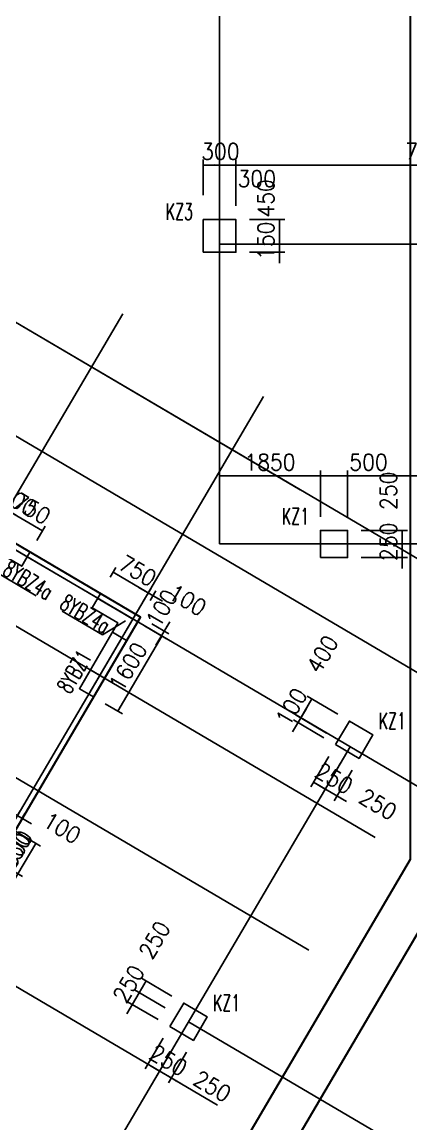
# Model space of a CAD drawing. Extents: x 387171 to 699106, y 11966 to 245688.
# Drawn here: x 631131 to 638271, y 156950 to 177162 of the extents above; entities that cross this region are included whole.
import ezdxf

# ---------------------------------------------------------------- set-up
doc = ezdxf.new("R2010")
doc.units = 0
doc.header["$LTSCALE"] = 100
doc.header["$MEASUREMENT"] = 0
for name, color, linetype in [('b边缘构件', 235, 'Continuous'), ('COLU', 7, 'Continuous'), ('DIM', 3, 'Continuous'), ('DOTE', 253, 'Continuous'), ('h后浇带', 51, 'Continuous'), ('NUM', 7, 'Continuous'), ('wall-主楼', 2, 'Continuous'), ('Y阴影', 254, 'Continuous'), ('小尺寸', 4, 'Continuous'), ('网格', 253, 'Continuous'), ('边缘构件标注', 1, 'Continuous')]:
    doc.layers.add(name, color=color, linetype=linetype)
doc.styles.get("Standard").update_dxf_attribs({"font": 'standard'})
doc.dimstyles.get("Standard").update_dxf_attribs({"dimtxt": 300, "dimasz": 100, "dimexe": 100, "dimexo": 250, "dimgap": 100, "dimtad": 0, "dimtoh": 1, "dimdec": 0, "dimdsep": 46, "dimcen": 0.09, "dimclrt": 7, "dimadec": 0, "dimazin": 0, "dimtfac": 1, "dimtdec": 4, "dimtofl": 0, "dimtmove": 0, "dimatfit": 3, "dimfxl": 1, "dimtolj": 1, "dimtzin": 0, "dimarcsym": 0})

# ---------------------------------------------------------------- blocks, each defined once
blk = doc.blocks.new('*D3812')
at = {"layer": '小尺寸', "color": 0, "linetype": 'ByBlock', "lineweight": -2}
for p, q in [((630602, 168361), (631033, 168108)), ((630672, 168085), (630825, 168346)), ((630707, 167948), (630911, 168295))]:
    blk.add_line(p, q, dxfattribs=at)
for points in [[(630775, 168260), (630680, 168296), (630697, 168325)], [(630861, 168209), (630955, 168173), (630939, 168144)]]:
    blk.add_solid(points, dxfattribs=at)
at = {"layer": '小尺寸', "color": 7, "linetype": 'Continuous', "lineweight": -2, "insert": (631062, 168381), "char_height": 300, "width": 476.67, "attachment_point": 5, "rotation": 329.5454}
blk.add_mtext('100', dxfattribs=at)
blk = doc.blocks.new('*D2908')
at = {"layer": '小尺寸', "color": 0, "linetype": 'ByBlock', "lineweight": -2}
for p, q in [((630707, 167948), (630911, 168295)), ((630861, 168209), (631507, 167829)), ((631404, 167654), (631558, 167915))]:
    blk.add_line(p, q, dxfattribs=at)
for points in [[(630861, 168209), (630955, 168173), (630939, 168144)], [(631507, 167829), (631413, 167865), (631430, 167894)]]:
    blk.add_solid(points, dxfattribs=at)
at = {"layer": '小尺寸', "color": 7, "linetype": 'Continuous', "lineweight": -2, "insert": (631311, 168235), "char_height": 300, "width": 566.67, "attachment_point": 5, "rotation": 329.5454}
blk.add_mtext('750', dxfattribs=at)
blk = doc.blocks.new('*D3746')
at = {"layer": '小尺寸', "color": 0, "linetype": 'ByBlock', "lineweight": -2}
for p, q in [((632748, 166980), (632852, 167157)), ((632802, 167071), (633448, 166691)), ((633344, 166514), (633499, 166777))]:
    blk.add_line(p, q, dxfattribs=at)
for points in [[(632802, 167071), (632896, 167035), (632879, 167006)], [(633448, 166691), (633354, 166727), (633370, 166756)]]:
    blk.add_solid(points, dxfattribs=at)
at = {"layer": '小尺寸', "color": 7, "linetype": 'Continuous', "lineweight": -2, "insert": (633252, 167096), "char_height": 300, "width": 566.67, "attachment_point": 5, "rotation": 329.5454}
blk.add_mtext('750', dxfattribs=at)
blk = doc.blocks.new('*D2990')
at = {"layer": '小尺寸', "color": 0, "linetype": 'ByBlock', "lineweight": -2}
for p, q in [((633276, 166792), (633707, 166539)), ((633344, 166514), (633499, 166777)), ((633481, 166549), (633585, 166726))]:
    blk.add_line(p, q, dxfattribs=at)
for points in [[(633448, 166691), (633354, 166727), (633370, 166756)], [(633534, 166640), (633629, 166604), (633612, 166575)]]:
    blk.add_solid(points, dxfattribs=at)
at = {"layer": '小尺寸', "color": 7, "linetype": 'Continuous', "lineweight": -2, "insert": (634170, 166557), "char_height": 300, "width": 476.67, "attachment_point": 5, "rotation": 329.5454}
blk.add_mtext('100', dxfattribs=at)
blk = doc.blocks.new('*D3237')
at = {"layer": '小尺寸', "color": 0, "linetype": 'ByBlock', "lineweight": -2}
for p, q in [((633842, 166163), (633589, 165732)), ((633375, 166090), (633776, 165854)), ((633511, 166125), (633827, 165940))]:
    blk.add_line(p, q, dxfattribs=at)
for points in [[(633741, 165990), (633777, 166085), (633806, 166068)], [(633690, 165904), (633654, 165810), (633625, 165826)]]:
    blk.add_solid(points, dxfattribs=at)
at = {"layer": '小尺寸', "color": 7, "linetype": 'Continuous', "lineweight": -2, "insert": (633697, 166409), "char_height": 300, "width": 476.67, "attachment_point": 5, "rotation": 59.5454}
blk.add_mtext('100', dxfattribs=at)
blk = doc.blocks.new('*D3040')
at = {"layer": '小尺寸', "color": 0, "linetype": 'ByBlock', "lineweight": -2}
for p, q in [((633382, 166085), (633784, 165849)), ((633698, 165900), (632887, 164520)), ((632657, 164655), (632973, 164470))]:
    blk.add_line(p, q, dxfattribs=at)
for points in [[(633698, 165900), (633661, 165805), (633633, 165822)], [(632887, 164520), (632923, 164615), (632952, 164598)]]:
    blk.add_solid(points, dxfattribs=at)
at = {"layer": '小尺寸', "color": 7, "linetype": 'Continuous', "lineweight": -2, "insert": (633077, 165337), "char_height": 300, "width": 685, "attachment_point": 5, "rotation": 59.5454}
blk.add_mtext('1600', dxfattribs=at)
blk = doc.blocks.new('*D316')
at = {"layer": '小尺寸', "color": 0, "linetype": 'ByBlock', "lineweight": -2}
for p, q in [((630797, 161689), (631142, 161486)), ((630803, 161106), (631056, 161537)), ((630630, 161207), (630889, 161055))]:
    blk.add_line(p, q, dxfattribs=at)
for points in [[(631056, 161537), (631020, 161442), (630991, 161459)], [(630803, 161106), (630839, 161200), (630868, 161184)]]:
    blk.add_solid(points, dxfattribs=at)
at = {"layer": '小尺寸', "color": 7, "linetype": 'Continuous', "lineweight": -2, "insert": (631035, 161994), "char_height": 300, "width": 566.67, "attachment_point": 5, "rotation": 59.5454}
blk.add_mtext('500', dxfattribs=at)
blk = doc.blocks.new('*D4083')
at = {"layer": '小尺寸', "color": 0, "linetype": 'ByBlock', "lineweight": -2}
for p, q in [((630956, 162350), (631472, 162046)), ((631056, 161537), (631385, 162097)), ((630626, 161789), (631142, 161486))]:
    blk.add_line(p, q, dxfattribs=at)
for points in [[(631385, 162097), (631349, 162002), (631320, 162019)], [(631056, 161537), (631092, 161631), (631121, 161615)]]:
    blk.add_solid(points, dxfattribs=at)
at = {"layer": '小尺寸', "color": 7, "linetype": 'Continuous', "lineweight": -2, "insert": (631005, 161944), "char_height": 300, "width": 556.67, "attachment_point": 5, "rotation": 59.5454}
blk.add_mtext('650', dxfattribs=at)
blk = doc.blocks.new('*D3893')
at = {"layer": '小尺寸', "color": 0, "linetype": 'ByBlock', "lineweight": -2}
for p, q in [((631305, 162454), (630874, 162708)), ((631038, 162591), (631097, 162693)), ((631124, 162541), (631184, 162642))]:
    blk.add_line(p, q, dxfattribs=at)
for points in [[(631047, 162606), (630952, 162643), (630969, 162672)], [(631133, 162556), (631227, 162519), (631211, 162491)]]:
    blk.add_solid(points, dxfattribs=at)
at = {"layer": '小尺寸', "color": 7, "linetype": 'Continuous', "lineweight": -2, "insert": (631867, 162379), "char_height": 300, "width": 476.67, "attachment_point": 5, "rotation": 329.5454}
blk.add_mtext('100', dxfattribs=at)
blk = doc.blocks.new('*D1069')
at = {"layer": 'DIM', "color": 0, "linetype": 'ByBlock', "lineweight": -2}
for p, q in [((636608, 168088), (636608, 168938)), ((636608, 168838), (637108, 168838)), ((637108, 168088), (637108, 168938))]:
    blk.add_line(p, q, dxfattribs=at)
for points in [[(636608, 168838), (636708, 168855), (636708, 168821)], [(637108, 168838), (637008, 168821), (637008, 168855)]]:
    blk.add_solid(points, dxfattribs=at)
at = {"layer": 'DIM', "color": 7, "linetype": 'Continuous', "lineweight": -2, "insert": (637491, 169088), "char_height": 300, "width": 566.67, "attachment_point": 5}
blk.add_mtext('500', dxfattribs=at)
blk = doc.blocks.new('*D1244')
at = {"layer": 'DIM', "color": 0, "linetype": 'ByBlock', "lineweight": -2}
for p, q in [((637358, 167838), (638208, 167838)), ((638108, 167838), (638108, 167588)), ((637358, 167588), (638208, 167588))]:
    blk.add_line(p, q, dxfattribs=at)
for points in [[(638108, 167838), (638125, 167738), (638091, 167738)], [(638108, 167588), (638091, 167688), (638125, 167688)]]:
    blk.add_solid(points, dxfattribs=at)
at = {"layer": 'DIM', "color": 7, "linetype": 'Continuous', "lineweight": -2, "insert": (637858, 168564), "char_height": 300, "width": 566.67, "attachment_point": 5, "rotation": 90}
blk.add_mtext('250', dxfattribs=at)
blk = doc.blocks.new('*D2168')
at = {"layer": 'DIM', "color": 0, "linetype": 'ByBlock', "lineweight": -2}
for p, q in [((638108, 167788), (638108, 167138)), ((637358, 167588), (638208, 167588)), ((637358, 167338), (638208, 167338))]:
    blk.add_line(p, q, dxfattribs=at)
for points in [[(638108, 167588), (638091, 167688), (638125, 167688)], [(638108, 167338), (638125, 167238), (638091, 167238)]]:
    blk.add_solid(points, dxfattribs=at)
at = {"layer": 'DIM', "color": 7, "linetype": 'Continuous', "lineweight": -2, "insert": (637858, 167628), "char_height": 300, "width": 566.67, "attachment_point": 5, "rotation": 90}
blk.add_mtext('250', dxfattribs=at)
blk = doc.blocks.new('*D1213')
at = {"layer": 'DIM', "color": 0, "linetype": 'ByBlock', "lineweight": -2}
for p, q in [((636451, 164745), (636248, 164400)), ((636925, 164466), (636365, 164795)), ((636723, 164121), (636162, 164451))]:
    blk.add_line(p, q, dxfattribs=at)
for points in [[(636451, 164745), (636415, 164650), (636386, 164667)], [(636248, 164400), (636285, 164495), (636313, 164478)]]:
    blk.add_solid(points, dxfattribs=at)
at = {"layer": 'DIM', "color": 7, "linetype": 'Continuous', "lineweight": -2, "insert": (636644, 165567), "char_height": 300, "width": 576.67, "attachment_point": 5, "rotation": 59.5454}
blk.add_mtext('400', dxfattribs=at)
blk = doc.blocks.new('*D1406')
at = {"layer": 'DIM', "color": 0, "linetype": 'ByBlock', "lineweight": -2}
for p, q in [((636350, 164572), (636096, 164141)), ((636672, 164035), (636112, 164364)), ((636723, 164121), (636162, 164451))]:
    blk.add_line(p, q, dxfattribs=at)
for points in [[(636248, 164400), (636285, 164495), (636313, 164478)], [(636198, 164314), (636161, 164219), (636133, 164236)]]:
    blk.add_solid(points, dxfattribs=at)
at = {"layer": 'DIM', "color": 7, "linetype": 'Continuous', "lineweight": -2, "insert": (636077, 164601), "char_height": 300, "width": 476.67, "attachment_point": 5, "rotation": 59.5454}
blk.add_mtext('100', dxfattribs=at)
blk = doc.blocks.new('*D1008')
at = {"layer": 'DIM', "color": 0, "linetype": 'ByBlock', "lineweight": -2}
for p, q in [((636761, 163693), (636431, 163132)), ((636976, 163566), (636647, 163006)), ((636482, 163219), (636697, 163092))]:
    blk.add_line(p, q, dxfattribs=at)
for points in [[(636482, 163219), (636576, 163182), (636560, 163154)], [(636697, 163092), (636603, 163128), (636620, 163157)]]:
    blk.add_solid(points, dxfattribs=at)
at = {"layer": 'DIM', "color": 7, "linetype": 'Continuous', "lineweight": -2, "insert": (636859, 163287), "char_height": 300, "width": 566.67, "attachment_point": 5, "rotation": 329.5454}
blk.add_mtext('250', dxfattribs=at)
blk = doc.blocks.new('*D1939')
at = {"layer": 'DIM', "color": 0, "linetype": 'ByBlock', "lineweight": -2}
for p, q in [((636976, 163566), (636647, 163006)), ((637192, 163439), (636862, 162879)), ((636525, 163193), (637085, 162864))]:
    blk.add_line(p, q, dxfattribs=at)
for points in [[(636697, 163092), (636603, 163128), (636620, 163157)], [(636913, 162965), (637008, 162929), (636991, 162900)]]:
    blk.add_solid(points, dxfattribs=at)
at = {"layer": 'DIM', "color": 7, "linetype": 'Continuous', "lineweight": -2, "insert": (637666, 162813), "char_height": 300, "width": 566.67, "attachment_point": 5, "rotation": 329.5454}
blk.add_mtext('250', dxfattribs=at)
blk = doc.blocks.new('*D1549')
at = {"layer": 'DIM', "color": 0, "linetype": 'ByBlock', "lineweight": -2}
for p, q in [((634458, 173988), (634458, 174638)), ((634758, 173988), (634758, 174638)), ((634458, 174538), (634758, 174538))]:
    blk.add_line(p, q, dxfattribs=at)
for points in [[(634458, 174538), (634558, 174555), (634558, 174521)], [(634758, 174538), (634658, 174521), (634658, 174555)]]:
    blk.add_solid(points, dxfattribs=at)
at = {"layer": 'DIM', "color": 7, "linetype": 'Continuous', "lineweight": -2, "insert": (634773, 174788), "char_height": 300, "width": 566.67, "attachment_point": 5}
blk.add_mtext('300', dxfattribs=at)
blk = doc.blocks.new('*D2473')
at = {"layer": 'DIM', "color": 0, "linetype": 'ByBlock', "lineweight": -2}
for p, q in [((634758, 173988), (634758, 174638)), ((635058, 173988), (635058, 174638)), ((634758, 174538), (635058, 174538))]:
    blk.add_line(p, q, dxfattribs=at)
for points in [[(634758, 174538), (634858, 174555), (634858, 174521)], [(635058, 174538), (634958, 174521), (634958, 174555)]]:
    blk.add_solid(points, dxfattribs=at)
at = {"layer": 'DIM', "color": 7, "linetype": 'Continuous', "lineweight": -2, "insert": (635441, 174288), "char_height": 300, "width": 566.67, "attachment_point": 5}
blk.add_mtext('300', dxfattribs=at)
blk = doc.blocks.new('*D2073')
at = {"layer": 'DIM', "color": 0, "linetype": 'ByBlock', "lineweight": -2}
for p, q in [((635858, 172738), (635858, 173288)), ((635308, 173088), (635958, 173088)), ((635308, 172938), (635958, 172938))]:
    blk.add_line(p, q, dxfattribs=at)
for points in [[(635858, 173088), (635841, 173188), (635875, 173188)], [(635858, 172938), (635875, 172838), (635841, 172838)]]:
    blk.add_solid(points, dxfattribs=at)
at = {"layer": 'DIM', "color": 7, "linetype": 'Continuous', "lineweight": -2, "insert": (635608, 173149), "char_height": 300, "width": 476.67, "attachment_point": 5, "rotation": 90}
blk.add_mtext('150', dxfattribs=at)
blk = doc.blocks.new('*D2274')
at = {"layer": 'DIM', "color": 0, "linetype": 'ByBlock', "lineweight": -2}
for p, q in [((635308, 173538), (635958, 173538)), ((635858, 173088), (635858, 173538)), ((635308, 173088), (635958, 173088))]:
    blk.add_line(p, q, dxfattribs=at)
for points in [[(635858, 173538), (635875, 173438), (635841, 173438)], [(635858, 173088), (635841, 173188), (635875, 173188)]]:
    blk.add_solid(points, dxfattribs=at)
at = {"layer": 'DIM', "color": 7, "linetype": 'Continuous', "lineweight": -2, "insert": (635608, 173926), "char_height": 300, "width": 576.67, "attachment_point": 5, "rotation": 90}
blk.add_mtext('450', dxfattribs=at)
blk = doc.blocks.new('*D295')
at = {"layer": 'DIM', "color": 0, "linetype": 'ByBlock', "lineweight": -2}
for p, q in [((633410, 159573), (633283, 159357)), ((633884, 159294), (633324, 159623)), ((633757, 159078), (633197, 159408))]:
    blk.add_line(p, q, dxfattribs=at)
for points in [[(633410, 159573), (633374, 159478), (633345, 159495)], [(633283, 159357), (633320, 159452), (633348, 159435)]]:
    blk.add_solid(points, dxfattribs=at)
at = {"layer": 'DIM', "color": 7, "linetype": 'Continuous', "lineweight": -2, "insert": (633563, 160326), "char_height": 300, "width": 566.67, "attachment_point": 5, "rotation": 59.5454}
blk.add_mtext('250', dxfattribs=at)
blk = doc.blocks.new('*D4553')
at = {"layer": 'DIM', "color": 0, "linetype": 'ByBlock', "lineweight": -2}
for p, q in [((633385, 159530), (633055, 158969)), ((633757, 159078), (633197, 159408)), ((633631, 158863), (633070, 159192))]:
    blk.add_line(p, q, dxfattribs=at)
for points in [[(633283, 159357), (633320, 159452), (633348, 159435)], [(633157, 159142), (633120, 159047), (633092, 159064)]]:
    blk.add_solid(points, dxfattribs=at)
at = {"layer": 'DIM', "color": 7, "linetype": 'Continuous', "lineweight": -2, "insert": (633088, 159519), "char_height": 300, "width": 566.67, "attachment_point": 5, "rotation": 59.5454}
blk.add_mtext('250', dxfattribs=at)
blk = doc.blocks.new('*D1150')
at = {"layer": 'DIM', "color": 0, "linetype": 'ByBlock', "lineweight": -2}
for p, q in [((633719, 158521), (633390, 157960)), ((633935, 158394), (633606, 157834)), ((633441, 158046), (633656, 157920))]:
    blk.add_line(p, q, dxfattribs=at)
for points in [[(633441, 158046), (633535, 158010), (633518, 157981)], [(633656, 157920), (633562, 157956), (633578, 157985)]]:
    blk.add_solid(points, dxfattribs=at)
at = {"layer": 'DIM', "color": 7, "linetype": 'Continuous', "lineweight": -2, "insert": (633818, 158115), "char_height": 300, "width": 566.67, "attachment_point": 5, "rotation": 329.5454}
blk.add_mtext('250', dxfattribs=at)
blk = doc.blocks.new('*D1345')
at = {"layer": 'DIM', "color": 0, "linetype": 'ByBlock', "lineweight": -2}
for p, q in [((633935, 158394), (633606, 157834)), ((634150, 158267), (633821, 157707)), ((633484, 158021), (634044, 157692))]:
    blk.add_line(p, q, dxfattribs=at)
for points in [[(633656, 157920), (633562, 157956), (633578, 157985)], [(633872, 157793), (633966, 157757), (633949, 157728)]]:
    blk.add_solid(points, dxfattribs=at)
at = {"layer": 'DIM', "color": 7, "linetype": 'Continuous', "lineweight": -2, "insert": (634625, 157640), "char_height": 300, "width": 566.67, "attachment_point": 5, "rotation": 329.5454}
blk.add_mtext('250', dxfattribs=at)
blk = doc.blocks.new('*D1465')
at = {"layer": 'DIM', "color": 0, "linetype": 'ByBlock', "lineweight": -2}
for p, q in [((634758, 168094), (634758, 168938)), ((634758, 168838), (636608, 168838)), ((636608, 168088), (636608, 168938))]:
    blk.add_line(p, q, dxfattribs=at)
for points in [[(634758, 168838), (634858, 168855), (634858, 168821)], [(636608, 168838), (636508, 168821), (636508, 168855)]]:
    blk.add_solid(points, dxfattribs=at)
at = {"layer": 'DIM', "color": 7, "linetype": 'Continuous', "lineweight": -2, "insert": (635683, 169088), "char_height": 300, "width": 690, "attachment_point": 5}
blk.add_mtext('1850', dxfattribs=at)
blk = doc.blocks.new('*D1049')
at = {"layer": 'DIM', "color": 0, "linetype": 'ByBlock', "lineweight": -2}
for p, q in [((637108, 168088), (637108, 168938)), ((637108, 168838), (642258, 168838)), ((642258, 168088), (642258, 168938))]:
    blk.add_line(p, q, dxfattribs=at)
for points in [[(637108, 168838), (637208, 168855), (637208, 168821)], [(642258, 168838), (642158, 168821), (642158, 168855)]]:
    blk.add_solid(points, dxfattribs=at)
at = {"layer": 'DIM', "color": 7, "linetype": 'Continuous', "lineweight": -2, "insert": (639683, 169088), "char_height": 300, "width": 775, "attachment_point": 5}
blk.add_mtext('5150', dxfattribs=at)
blk = doc.blocks.new('*D816')
at = {"layer": 'DIM', "color": 0, "linetype": 'ByBlock', "lineweight": -2}
for p, q in [((635058, 173788), (635058, 174638)), ((642208, 173788), (642208, 174638)), ((635058, 174538), (642208, 174538))]:
    blk.add_line(p, q, dxfattribs=at)
for points in [[(635058, 174538), (635158, 174555), (635158, 174521)], [(642208, 174538), (642108, 174521), (642108, 174555)]]:
    blk.add_solid(points, dxfattribs=at)
at = {"layer": 'DIM', "color": 7, "linetype": 'Continuous', "lineweight": -2, "insert": (638633, 174788), "char_height": 300, "width": 775, "attachment_point": 5}
blk.add_mtext('7150', dxfattribs=at)
blk = doc.blocks.new('后浇带现场')
at = {"color": 6, "lineweight": 30}
for points in [[(821257, 720830), (821257, 688843), (805860, 662656), (825600, 651049), (814026, 631365), (812236, 611185), (845904, 608199)], [(822057, 720830), (822057, 688625), (806955, 662940), (826695, 651333), (814807, 631115), (813104, 611911), (845975, 608996)]]:
    blk.add_lwpolyline(points, dxfattribs=at)
at = {"layer": 'h后浇带', "color": 1}
for p, q in [((821257, 720830), (821257, 688843)), ((805860, 662656), (821257, 688843)), ((806549, 662251), (822057, 688625))]:
    blk.add_line(p, q, dxfattribs=at)

msp = doc.modelspace()

# ---------------------------------------------------------------- hatches: boundary and pattern name
at = {"layer": 'Y阴影'}
h = msp.add_hatch(dxfattribs=at)
h.set_pattern_fill('ANSI31', color=256, scale=25, angle=-30.45463, style=0)
h.set_pattern_definition([])
h.paths.add_polyline_path([(630545, 167869.5), (630291.6, 167438.4), (630550.2, 167286.4), (630651.6, 167458.8), (631125.7, 167180), (631277.7, 167438.6)], flags=0)
h = msp.add_hatch(dxfattribs=at)
h.set_pattern_fill('ANSI31', color=256, scale=25, angle=-30.45463, style=0)
h.set_pattern_definition([])
h.paths.add_polyline_path([(633303.5, 166247.5), (633050.1, 165816.5), (632791.5, 165968.6), (632892.9, 166141), (632418.7, 166419.7), (632570.8, 166678.3)], flags=0)
h = msp.add_hatch(dxfattribs=at)
h.set_pattern_fill('ANSI31', color=256, scale=25, angle=-30.45463, style=0)
h.set_pattern_definition([])
h.paths.add_polyline_path([(632386, 165278.9), (632183.3, 164934.1), (632441.9, 164782.1), (632644.6, 165126.9)], flags=0)

# ---------------------------------------------------------------- linework, layer by layer
at = {"color": 6, "lineweight": 30}
msp.add_lwpolyline([(611161.6, 168246), (624436.4, 160440.7), (623524.5, 158888.8), (626802, 156961.7), (628930.7, 160582.3), (629706.6, 160126.1), (633303.1, 166247.8), (625803.9, 170657.2), (626716.2, 172208.8), (624819.7, 173323.9), (625782.8, 174961.8), (623196.7, 176482.4), (622233.6, 174844.5), (620337.2, 175959.6), (619424.8, 174407.9), (609339.1, 180338.1)], dxfattribs=at)
at = {"layer": 'b边缘构件'}
for points in [[(630545, 167869.5), (630291.6, 167438.4), (630550.2, 167286.4), (630651.6, 167458.8), (631125.7, 167180), (631277.7, 167438.6), (630545, 167869.5)], [(633303.5, 166247.5), (633050.1, 165816.5), (632791.5, 165968.6), (632892.9, 166141), (632418.7, 166419.7), (632570.8, 166678.3), (633303.5, 166247.5)], [(632386, 165278.9), (632183.3, 164934.1), (632441.9, 164782.1), (632644.6, 165126.9), (632386, 165278.9)]]:
    msp.add_lwpolyline(points, dxfattribs=at)
at = {"layer": 'COLU'}
for points in [[(634458.1, 172937.9), (635058.1, 172937.9), (635058.1, 173537.9), (634458.1, 173537.9)], [(636608.1, 167337.9), (637108.1, 167337.9), (637108.1, 167837.9), (636608.1, 167837.9)], [(636887.3, 163908.3), (637318.3, 163654.9), (637571.8, 164085.9), (637140.8, 164339.3)], [(633846.2, 158736.1), (634277.2, 158482.7), (634530.6, 158913.7), (634099.6, 159167.1)]]:
    msp.add_lwpolyline(points, close=True, dxfattribs=at)
at = {"layer": 'DOTE'}
for p, q in [((634758.1, 216271.9), (634758.1, 167587.9)), ((591333.7, 194985.1), (636237, 168582.9)), ((589509, 191881.8), (639200.8, 162664)), ((596515.9, 183585.7), (636394.7, 160137.8)), ((623267.7, 176208.6), (640044, 166344.4)), ((620458.9, 175772), (639131.7, 164792.8)), ((618938.3, 173185.9), (637611.1, 162206.7)), ((634758.1, 173087.9), (664518.6, 173087.9)), ((632979.2, 171812.1), (627995.6, 163336.2)), ((635565.3, 170291.5), (626684.5, 155187.6)), ((634758.1, 167587.9), (664518.6, 167587.9)), ((623337.5, 140370.3), (637153.5, 163867.8)), ((625790.2, 162544.8), (634722, 157293.1)), ((647484.8, 151006.9), (634188.4, 158824.9))]:
    msp.add_line(p, q, dxfattribs=at)
at = {"layer": 'wall-主楼'}
for points in [[(631277.7, 167438.6), (630545, 167869.5), (629683.4, 166404), (629942, 166252), (630651.6, 167458.8), (631125.7, 167180)], [(632892.9, 166141), (632183.3, 164934.1), (632441.9, 164782.1), (633303.5, 166247.5), (632570.8, 166678.4), (632418.7, 166419.7)]]:
    msp.add_lwpolyline(points, close=True, dxfattribs=at)
at = {"layer": '网格'}
for p, q in [((630580.5, 167732.6), (631227.1, 167352.4)), ((631227.1, 167352.4), (632520.1, 166592.1)), ((632512.5, 166596.6), (633159, 166216.5)), ((633166.6, 166212), (632520.1, 166592.1)), ((632355.7, 164832.8), (633166.6, 166212))]:
    msp.add_line(p, q, dxfattribs=at)
at = {"layer": '边缘构件标注', "color": 200}
for p, q in [((631391.5, 166637.1), (630655.1, 167070.2)), ((632607.4, 165922.2), (631870.9, 166355.3)), ((632607.4, 165922.2), (633029.7, 166176.5))]:
    msp.add_line(p, q, dxfattribs=at)

# ---------------------------------------------------------------- block references
at = {"color": 3, "lineweight": 30}
msp.add_blockref('后浇带现场', (-182998.7, -527042.1), dxfattribs=at)

# ---------------------------------------------------------------- texts
at = {"layer": 'NUM', "color": 200, "width": 0.7}
for s, p in [('KZ3', (633768.4, 173533.4)), ('KZ1', (635901, 167944)), ('KZ1', (637677.8, 164192)), ('KZ1', (634636.7, 159019.8))]:
    msp.add_text(s, height=300, dxfattribs=at).set_placement(p)
at = {"layer": '边缘构件标注', "color": 200, "width": 0.7}
for s, rotation, p in [('8YBZ4a', 329.54537, (630751.9, 167037)), ('8YBZ4a', 329.54537, (631799.8, 166420.9)), ('8YBZ1', 59.54537, (632014.2, 164818.4))]:
    msp.add_text(s, height=300, rotation=rotation, dxfattribs=at).set_placement(p)

# ---------------------------------------------------------------- dimensions: what is measured, and where the dimension line sits
at = {"layer": 'DIM', "color": 200}
for p1, p2, distance, picture, middle in [((634458.1, 173737.9), (634758.1, 173737.9), 800, '*D1549', (634240, 174787.9)), ((634758.1, 173737.9), (635058.1, 173737.9), 800, '*D2473', (634908.1, 174287.9)), ((635058.1, 173087.9), (635058.1, 173537.9), -800, '*D2274', (635608.1, 173312.9)), ((635058.1, 172937.9), (635058.1, 173087.9), -800, '*D2073', (635608.1, 172736)), ((637140.8, 164339.3), (636938, 163994.5), -800, '*D1213', (636346.2, 165059.5)), ((636938, 163994.5), (636887.3, 163908.3), -800, '*D1406', (635879.9, 164266.4)), ((636887.3, 163908.3), (637102.8, 163781.6), -800, '*D1008', (636420.6, 163544.7)), ((637102.8, 163781.6), (637318.3, 163654.9), -800, '*D1939', (637227.6, 163070.2)), ((634099.6, 159167.1), (633972.9, 158951.6), -800, '*D295', (633305, 159887.3)), ((633972.9, 158951.6), (633846.2, 158736.1), -800, '*D4553', (632830.5, 159080.3)), ((633846.2, 158736.1), (634061.7, 158609.4), -800, '*D1150', (633379.4, 158372.5)), ((634061.7, 158609.4), (634277.2, 158482.7), -800, '*D1345', (634186.4, 157898))]:
    dim = msp.add_aligned_dim(p1=p1, p2=p2, distance=distance, dimstyle='Standard', dxfattribs=at)
    dim.commit()
    dim.dimension.update_dxf_attribs({"geometry": picture, "text_midpoint": middle})
for base, p1, p2, picture, middle in [((642208.1, 174537.9), (635058.1, 173537.9), (642208.1, 173537.9), '*D816', (638633.1, 174787.9)), ((636608.1, 168837.9), (634758.1, 167843.9), (636608.1, 167837.9), '*D1465', (635683.1, 169087.9)), ((637108.1, 168837.9), (636608.1, 167837.9), (637108.1, 167837.9), '*D1069', (636858.1, 169087.9)), ((642258.1, 168837.9), (637108.1, 167837.9), (642258.1, 167837.9), '*D1049', (639683.1, 169087.9))]:
    dim = msp.add_linear_dim(base=base, p1=p1, p2=p2, dimstyle='Standard', dxfattribs=at)
    dim.commit()
    dim.dimension.update_dxf_attribs({"geometry": picture, "text_midpoint": middle})
for base, p1, p2, picture, middle in [((638108.1, 167587.9), (637108.1, 167837.9), (637108.1, 167587.9), '*D1244', (637858.1, 168056)), ((638108.1, 167337.9), (637108.1, 167587.9), (637108.1, 167337.9), '*D2168', (637858.1, 167119.9))]:
    dim = msp.add_linear_dim(base=base, p1=p1, p2=p2, angle=270, dimstyle='Standard', dxfattribs=at)
    dim.commit()
    dim.dimension.update_dxf_attribs({"geometry": picture, "text_midpoint": middle})
at = {"layer": '小尺寸'}
for base, p1, p2, angle, picture, middle in [((630860.8, 168209.2), (630545, 167869.5), (630580.5, 167732.6), 149.54537, '*D3812', (630727.2, 168577.7)), ((631507.3, 167829), (630580.5, 167732.6), (631277.7, 167438.6), 149.54537, '*D2908', (631310.7, 168234.6)), ((633448.2, 166690.9), (632621.5, 166764.6), (633217.3, 166298.2), 329.54537, '*D3746', (633251.7, 167096.5)), ((633534.4, 166640.2), (633217.3, 166298.2), (633354.2, 166333.7), 329.54537, '*D2990', (633835.2, 166753.4)), ((633690.1, 165904.2), (633295.9, 166252), (633159, 166216.5), 59.54537, '*D3237', (633500, 166074)), ((632886.8, 164520.5), (633166.6, 166212), (632441.9, 164782.1), 59.54537, '*D3040', (633076.7, 165336.8)), ((631046.6, 162606.5), (630997.3, 162325.3), (630911.1, 162376), 329.54537, '*D3893', (631532.4, 162576.3)), ((631385.4, 162097.1), (630411, 161916), (630740.4, 162476.3), 59.54537, '*D4083', (631005.2, 161943.6)), ((631056, 161536.8), (630414.4, 161333.9), (630581.7, 161815.6), 59.54537, '*D316', (630713.7, 161448))]:
    dim = msp.add_linear_dim(base=base, p1=p1, p2=p2, angle=angle, dimstyle='Standard', dxfattribs=at)
    dim.commit()
    dim.dimension.update_dxf_attribs({"geometry": picture, "text_midpoint": middle})

doc.saveas('drawing.dxf')
